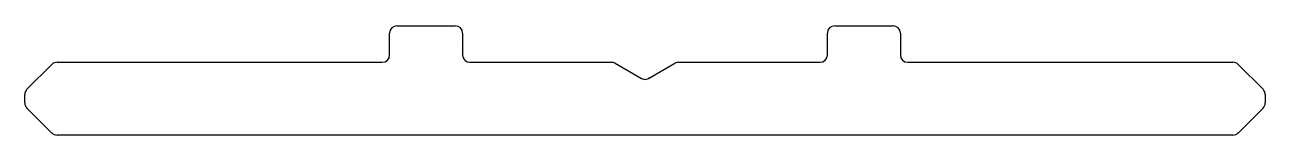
# Model space of a CAD drawing. Extents: x 335.3 to 369.3, y 609.5 to 612.5.
import ezdxf

# ---------------------------------------------------------------- set-up
doc = ezdxf.new("R2010")
doc.units = 0
doc.linetypes.add('HIDDEN2', pattern=[4.7625, 3.175, -1.5875])
doc.layers.get('0').update_dxf_attribs({"linetype": 'CONTINUOUS'})

msp = doc.modelspace()

# ---------------------------------------------------------------- linework, layer by layer
at = {"color": 0, "linetype": 'CONTINUOUS'}
for p, q in [((345.548, 612.519), (347.148, 612.519)), ((357.548, 612.519), (359.148, 612.519)), ((345.348, 611.719), (345.348, 612.319)), ((347.348, 612.319), (347.348, 611.719)), ((357.348, 611.719), (357.348, 612.319)), ((359.348, 612.319), (359.348, 611.719)), ((336.089, 611.46), (335.407, 610.777)), ((336.231, 611.519), (345.148, 611.519)), ((347.548, 611.519), (351.428, 611.519)), ((351.528, 611.492), (352.248, 611.077)), ((352.448, 611.077), (353.168, 611.492)), ((353.268, 611.519), (357.148, 611.519)), ((359.548, 611.519), (368.465, 611.519)), ((369.289, 610.777), (368.607, 611.46)), ((335.348, 610.402), (335.348, 610.636)), ((369.348, 610.636), (369.348, 610.402)), ((335.407, 610.26), (336.089, 609.577)), ((368.607, 609.577), (369.289, 610.26)), ((368.465, 609.519), (336.231, 609.519))]:
    msp.add_line(p, q, dxfattribs=at)
at = {"color": 0, "linetype": 'HIDDEN2'}
for p, q in [((351.528, 611.492), (351.428, 611.519)), ((351.551, 611.479), (351.528, 611.492)), ((353.145, 611.479), (353.168, 611.492)), ((353.268, 611.519), (353.168, 611.492)), ((352.223, 611.091), (352.248, 611.077)), ((352.248, 611.077), (352.348, 611.05)), ((352.348, 611.05), (352.448, 611.077)), ((352.473, 611.091), (352.448, 611.077))]:
    msp.add_line(p, q, dxfattribs=at)
at = {"color": 0, "linetype": 'CONTINUOUS'}
for centre, start, end in [((345.548, 612.319), 90, 180), ((347.148, 612.319), 0, 90), ((357.548, 612.319), 90, 180), ((359.148, 612.319), 0, 90), ((345.148, 611.719), 270, 0), ((347.548, 611.719), 180, 270), ((357.148, 611.719), 270, 0), ((359.548, 611.719), 180, 270), ((336.231, 611.319), 90, 135), ((351.428, 611.319), 60, 90), ((353.268, 611.319), 90, 120), ((368.465, 611.319), 45, 90), ((335.548, 610.636), 135, 180), ((369.148, 610.636), 0, 45), ((335.548, 610.402), 180, 225), ((369.148, 610.402), 315, 0), ((336.231, 609.719), 225, 270), ((368.465, 609.719), 270, 315)]:
    msp.add_arc(centre, 0.2, start, end, dxfattribs=at)

doc.saveas('drawing.dxf')
